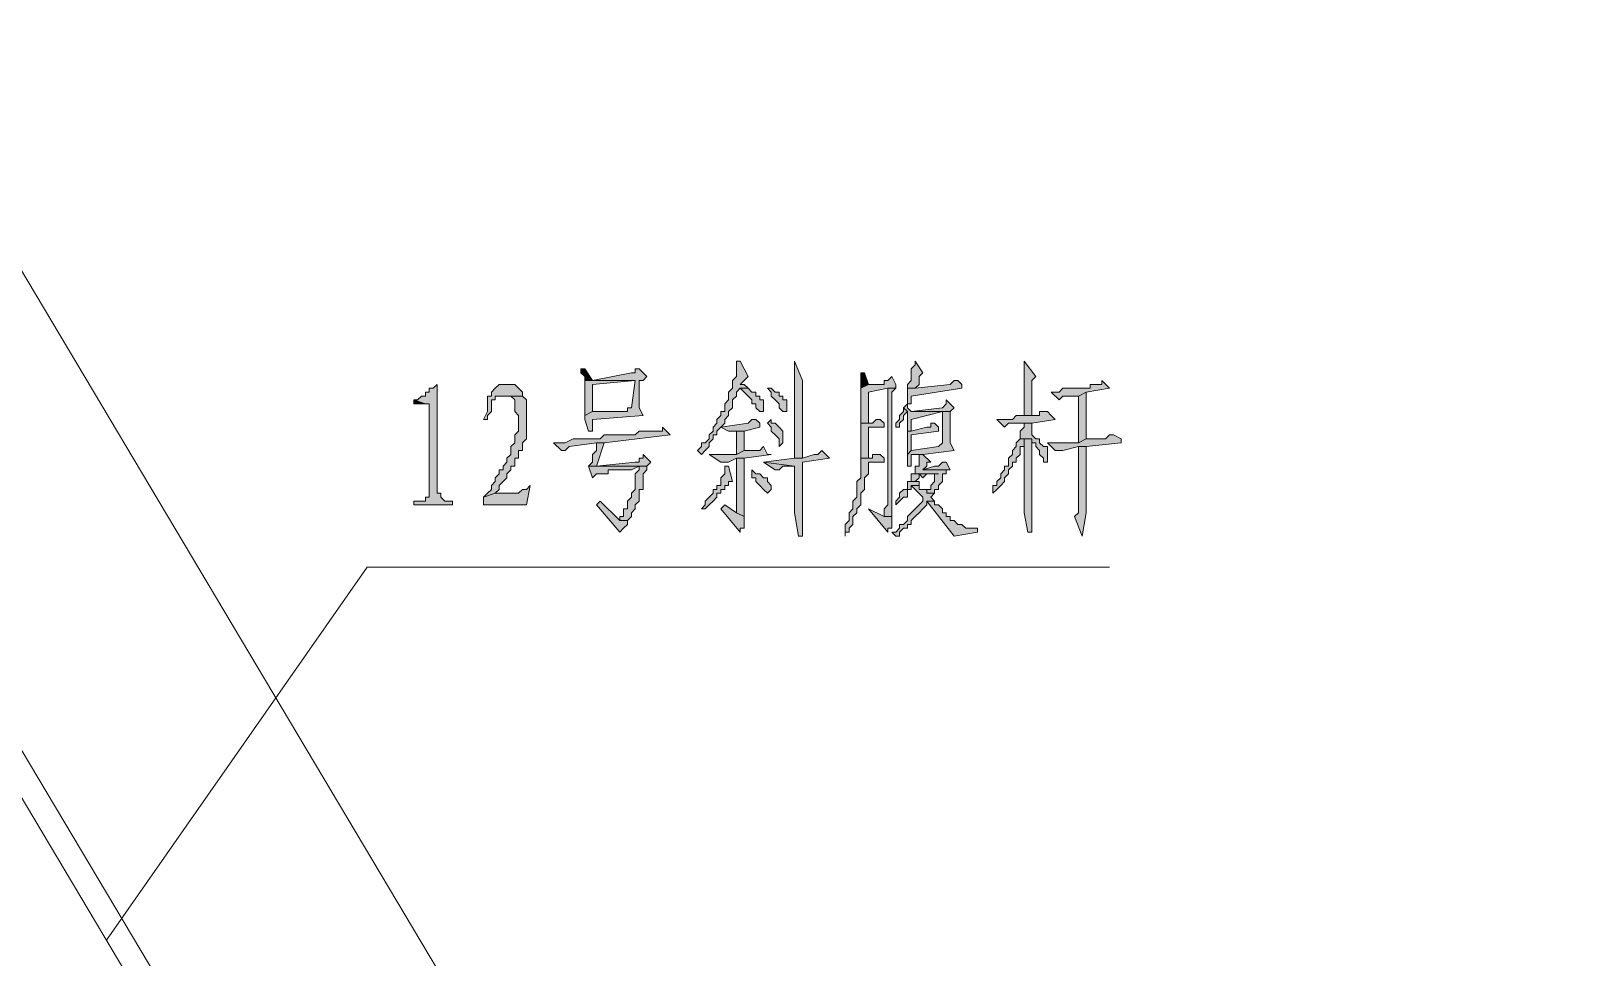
# Model space of a CAD drawing. Header units: millimetres. Extents: x 6 to 291, y 4 to 206.
# Drawn here: x 101.07 to 117.82, y 110.35 to 120.44 of the extents above; entities that cross this region are included whole.
import ezdxf

# ---------------------------------------------------------------- set-up
doc = ezdxf.new("R2010")
doc.units = ezdxf.units.MM
doc.layers.add('C00-00-00', color=7, linetype='Continuous')

msp = doc.modelspace()

# ---------------------------------------------------------------- hatches: boundary and pattern name
at = {"layer": 'C00-00-00'}
h = msp.add_hatch(color=256, dxfattribs=at)
h.dxf.hatch_style = 2
h.paths.add_polyline_path([(108.79667, 116.840001), (108.754337, 116.840001), (108.754337, 116.755335), (108.754337, 116.713001), (108.754337, 116.670668), (108.712003, 116.628335), (108.712003, 116.586001), (108.712003, 116.543668), (108.66967, 116.501335), (108.66967, 116.459001), (108.66967, 116.416668), (108.627337, 116.374335), (108.627337, 116.332001), (108.627337, 116.289668), (108.585003, 116.289668), (108.585003, 116.247335), (108.54267, 116.205001), (108.54267, 116.162668), (108.500337, 116.120335), (108.500337, 116.078001), (108.458003, 116.035668), (108.458003, 115.993335), (108.41567, 115.951001), (108.373337, 115.951001), (108.373337, 115.908668), (108.331003, 115.866335), (108.373337, 115.824001), (108.41567, 115.866335), (108.458003, 115.908668), (108.458003, 115.951001), (108.500337, 115.993335), (108.500337, 116.035668), (108.54267, 116.035668), (108.54267, 116.078001), (108.585003, 116.120335), (108.627337, 116.162668), (108.627337, 116.205001), (108.66967, 116.247335), (108.66967, 116.289668), (108.712003, 116.332001), (108.712003, 116.374335), (108.712003, 116.416668), (108.754337, 116.459001), (108.754337, 116.501335), (108.79667, 116.543668), (108.881337, 116.543668), (108.839003, 116.586001), (108.79667, 116.586001), (108.839003, 116.628335), (108.881337, 116.670668)])
h = msp.add_hatch(color=256, dxfattribs=at)
h.dxf.hatch_style = 2
h.paths.add_polyline_path([(109.389334, 116.840001), (109.389334, 116.797668), (109.389334, 116.713001), (109.389334, 115.866335), (109.389334, 115.824001), (109.389334, 115.781668), (109.474001, 115.781668), (109.474001, 116.543668), (109.474001, 116.586001), (109.474001, 116.628335)])
h = msp.add_hatch(color=256, dxfattribs=at)
h.dxf.hatch_style = 2
h.paths.add_polyline_path([(110.701665, 116.840001), (110.701665, 116.797668), (110.659332, 116.755335), (110.659332, 116.670668), (110.659332, 116.628335), (110.616998, 116.586001), (110.616998, 116.543668), (110.701665, 116.543668), (110.743998, 116.586001), (110.743998, 116.628335), (110.743998, 116.670668), (110.786332, 116.713001)])
h = msp.add_hatch(color=256, dxfattribs=at)
h.dxf.hatch_style = 2
h.paths.add_polyline_path([(111.887001, 116.840001), (111.887001, 116.797668), (111.887001, 116.755335), (111.887001, 116.247335), (111.971668, 116.247335), (111.971668, 116.374335), (111.971668, 116.416668), (111.971668, 116.628335), (112.014001, 116.670668)])
h = msp.add_hatch(color=256, dxfattribs=at)
h.dxf.hatch_style = 2
h.paths.add_polyline_path([(107.10333, 116.755333), (107.060997, 116.755333), (107.060997, 116.713), (107.10333, 116.670666), (107.10333, 116.628333), (107.187997, 116.628333)])
h = msp.add_hatch(color=256, dxfattribs=at)
h.dxf.hatch_style = 2
h.paths.add_polyline_path([(107.10333, 116.628338), (107.10333, 116.586005), (107.10333, 116.543672), (107.10333, 116.247338), (107.187997, 116.289672), (107.187997, 116.586005), (107.653663, 116.628338)])
h = msp.add_hatch(color=256, dxfattribs=at)
h.dxf.hatch_style = 2
h.paths.add_polyline_path([(107.696002, 116.755333), (107.653669, 116.755333), (107.653669, 116.713), (107.611336, 116.713), (107.188002, 116.628333), (107.103336, 116.628333), (107.653669, 116.628333), (107.611336, 116.332), (107.569002, 116.332), (107.569002, 116.289666), (107.399669, 116.289666), (107.357336, 116.289666), (107.188002, 116.289666), (107.103336, 116.247333), (107.103336, 116.205), (107.145669, 116.078), (107.188002, 116.078), (107.188002, 116.120333), (107.188002, 116.205), (107.738336, 116.247333), (107.696002, 116.332), (107.696002, 116.416666), (107.696002, 116.628333), (107.738336, 116.628333), (107.780669, 116.670666)])
h = msp.add_hatch(color=256, dxfattribs=at)
h.dxf.hatch_style = 2
h.paths.add_polyline_path([(110.447667, 116.670672), (110.405334, 116.628339), (110.363001, 116.628339), (110.363001, 116.586006), (110.320667, 116.586006), (110.193667, 116.586006), (110.109001, 116.543672), (110.109001, 116.162672), (110.193667, 116.162672), (110.193667, 116.501339), (110.405334, 116.543672), (110.490001, 116.543672), (110.490001, 116.586006)])
h = msp.add_hatch(color=256, dxfattribs=at)
h.dxf.hatch_style = 2
h.paths.add_polyline_path([(110.151335, 116.712999), (110.109002, 116.712999), (110.109002, 116.670665), (110.109002, 116.628332), (110.109002, 116.543665), (110.193669, 116.585999)])
h = msp.add_hatch(color=256, dxfattribs=at)
h.dxf.hatch_style = 2
h.paths.add_polyline_path([(111.167334, 116.628338), (111.125001, 116.628338), (111.082668, 116.586005), (110.701668, 116.543672), (110.617001, 116.543672), (110.617001, 116.459005), (110.617001, 116.416672), (110.617001, 116.374338), (110.574668, 116.332005), (110.617001, 116.289672), (110.617001, 116.247338), (110.617001, 116.078005), (110.659334, 116.078005), (110.659334, 116.205005), (110.998001, 116.289672), (111.082668, 116.289672), (110.659334, 116.289672), (110.617001, 116.332005), (110.617001, 116.374338), (110.659334, 116.374338), (110.659334, 116.416672), (110.659334, 116.459005), (111.209668, 116.543672), (111.209668, 116.586005)])
h = msp.add_hatch(color=256, dxfattribs=at)
h.dxf.hatch_style = 2
h.paths.add_polyline_path([(112.733663, 116.628338), (112.733663, 116.586005), (112.69133, 116.586005), (112.606663, 116.586005), (112.606663, 116.543672), (112.43733, 116.543672), (112.394997, 116.543672), (112.31033, 116.543672), (112.267997, 116.501338), (112.18333, 116.501338), (112.267997, 116.416672), (112.31033, 116.459005), (112.352663, 116.459005), (112.479663, 116.459005), (112.56433, 116.501338), (112.81833, 116.543672)])
h = msp.add_hatch(color=256, dxfattribs=at)
h.dxf.hatch_style = 2
h.paths.add_polyline_path([(105.494667, 116.586004), (105.452334, 116.54367), (105.41, 116.54367), (105.41, 116.501337), (105.367667, 116.501337), (105.367667, 116.459004), (105.325334, 116.459004), (105.283, 116.41667), (105.240667, 116.41667), (105.367667, 116.374337), (105.41, 116.374337), (105.41, 116.332004), (105.41, 115.40067), (105.41, 115.358337), (105.367667, 115.358337), (105.367667, 115.316004), (105.240667, 115.316004), (105.240667, 115.27367), (105.664, 115.27367), (105.664, 115.316004), (105.579334, 115.316004), (105.537, 115.358337), (105.537, 115.40067), (105.494667, 115.40067)])
h = msp.add_hatch(color=256, dxfattribs=at)
h.dxf.hatch_style = 2
h.paths.add_polyline_path([(106.425997, 116.459001), (106.214331, 116.459001), (106.256664, 116.459001), (106.298997, 116.459001), (106.341331, 116.416668), (106.341331, 116.374334), (106.341331, 116.289668), (106.383664, 116.247334), (106.383664, 116.078001), (106.341331, 116.035668), (106.341331, 115.993334), (106.341331, 115.951001), (106.298997, 115.908668), (106.298997, 115.866334), (106.298997, 115.824001), (106.256664, 115.781668), (106.256664, 115.739334), (106.214331, 115.697001), (106.214331, 115.654668), (106.171997, 115.654668), (106.171997, 115.612334), (106.129664, 115.570001), (106.129664, 115.527668), (106.087331, 115.485334), (106.087331, 115.443001), (106.044997, 115.400668), (106.002664, 115.358334), (106.129664, 115.400668), (106.171997, 115.443001), (106.171997, 115.485334), (106.214331, 115.527668), (106.256664, 115.570001), (106.256664, 115.612334), (106.298997, 115.654668), (106.298997, 115.697001), (106.341331, 115.697001), (106.341331, 115.739334), (106.341331, 115.781668), (106.383664, 115.781668), (106.383664, 115.824001), (106.383664, 115.866334), (106.425997, 115.866334), (106.425997, 115.908668), (106.425997, 115.951001), (106.468331, 115.993334), (106.468331, 116.078001), (106.468331, 116.120334), (106.468331, 116.332001), (106.468331, 116.374334), (106.468331, 116.416668)])
h = msp.add_hatch(color=256, dxfattribs=at)
h.dxf.hatch_style = 2
h.paths.add_polyline_path([(106.256668, 116.586004), (106.214335, 116.586004), (106.172002, 116.586004), (106.129668, 116.54367), (106.087335, 116.501337), (106.087335, 116.459004), (106.045002, 116.459004), (106.045002, 116.41667), (106.045002, 116.374337), (106.045002, 116.28967), (106.002668, 116.205004), (106.045002, 116.205004), (106.045002, 116.247337), (106.087335, 116.28967), (106.087335, 116.332004), (106.087335, 116.374337), (106.087335, 116.41667), (106.129668, 116.41667), (106.129668, 116.459004), (106.172002, 116.459004), (106.214335, 116.459004), (106.426002, 116.459004), (106.426002, 116.501337), (106.383668, 116.54367), (106.341335, 116.586004), (106.299002, 116.586004)])
h = msp.add_hatch(color=256, dxfattribs=at)
h.dxf.hatch_style = 2
h.paths.add_polyline_path([(108.88133, 116.543669), (108.796664, 116.543669), (108.838997, 116.501336), (108.88133, 116.459003), (108.923664, 116.416669), (108.923664, 116.374336), (108.965997, 116.374336), (108.965997, 116.332003), (109.00833, 116.289669), (109.050664, 116.289669), (109.050664, 116.416669), (109.00833, 116.416669), (109.00833, 116.459003), (108.965997, 116.459003), (108.965997, 116.501336), (108.923664, 116.501336)])
h = msp.add_hatch(color=256, dxfattribs=at)
h.dxf.hatch_style = 2
h.paths.add_polyline_path([(109.093002, 116.543669), (109.135335, 116.501336), (109.135335, 116.459003), (109.177669, 116.416669), (109.220002, 116.374336), (109.220002, 116.332003), (109.262335, 116.289669), (109.304669, 116.289669), (109.304669, 116.416669), (109.262335, 116.416669), (109.262335, 116.459003), (109.220002, 116.459003), (109.220002, 116.501336), (109.177669, 116.501336), (109.135335, 116.543669)])
h = msp.add_hatch(color=256, dxfattribs=at)
h.dxf.hatch_style = 2
h.paths.add_polyline_path([(110.490002, 116.543669), (110.405335, 116.543669), (110.405335, 115.273669), (110.363002, 115.231336), (110.363002, 115.146669), (110.447668, 115.146669), (110.447668, 116.205003), (110.447668, 116.247336), (110.447668, 116.501336)])
h = msp.add_hatch(color=256, dxfattribs=at)
h.dxf.hatch_style = 2
h.paths.add_polyline_path([(112.564334, 116.501335), (112.479665, 116.459001), (112.479665, 115.951005), (112.564334, 115.99334)])
h = msp.add_hatch(color=256, dxfattribs=at)
h.dxf.hatch_style = 2
h.paths.add_polyline_path([(105.240669, 116.416666), (105.240669, 116.374333), (105.283003, 116.374333), (105.325336, 116.374333), (105.367669, 116.374333)])
h = msp.add_hatch(color=256, dxfattribs=at)
h.dxf.hatch_style = 2
h.paths.add_polyline_path([(110.57467, 116.332006), (110.57467, 116.289673), (110.532337, 116.247339), (110.532337, 116.205006), (110.490003, 116.162673), (110.490003, 116.120339), (110.532337, 116.120339), (110.532337, 116.162673), (110.57467, 116.205006), (110.57467, 116.247339), (110.617003, 116.289673)])
h = msp.add_hatch(color=256, dxfattribs=at)
h.dxf.hatch_style = 2
h.paths.add_polyline_path([(111.082666, 116.289672), (110.997999, 116.289672), (110.997999, 115.951005), (110.955666, 115.908672), (110.659332, 115.866338), (110.616999, 115.824005), (110.616999, 115.697005), (110.659332, 115.697005), (110.659332, 115.739338), (110.659332, 115.781672), (110.659332, 115.824005), (110.743999, 115.824005), (110.786332, 115.824005), (111.124999, 115.866338), (111.082666, 115.951005), (111.082666, 116.205005), (111.082666, 116.247338)])
h = msp.add_hatch(color=256, dxfattribs=at)
h.dxf.hatch_style = 2
h.paths.add_polyline_path([(111.040331, 116.416666), (111.040331, 116.374333), (110.997998, 116.332), (110.659331, 116.289666), (111.082665, 116.289666), (111.124998, 116.332)])
h = msp.add_hatch(color=256, dxfattribs=at)
h.dxf.hatch_style = 2
h.paths.add_polyline_path([(112.140999, 116.289672), (112.098666, 116.289672), (112.056332, 116.289672), (112.056332, 116.247338), (111.971666, 116.247338), (111.886999, 116.247338), (111.802332, 116.247338), (111.759999, 116.205005), (111.632999, 116.205005), (111.590666, 116.205005), (111.675332, 116.120338), (111.717666, 116.162672), (111.759999, 116.162672), (111.886999, 116.162672), (111.971666, 116.162672), (112.225666, 116.205005), (112.183332, 116.247338)])
h = msp.add_hatch(color=256, dxfattribs=at)
h.dxf.hatch_style = 2
h.paths.add_polyline_path([(107.95, 116.120334), (107.95, 116.078001), (107.865333, 116.078001), (107.696, 116.078001), (107.653667, 116.035668), (107.526667, 116.035668), (107.484333, 116.035668), (107.442, 116.035668), (107.399667, 116.035668), (107.315, 116.035668), (107.272667, 115.993334), (107.188, 115.993334), (107.145667, 115.993334), (106.976333, 115.993334), (106.891667, 115.951001), (106.764667, 115.951001), (106.849333, 115.866334), (106.891667, 115.866334), (106.934, 115.908668), (107.230333, 115.951001), (107.315, 115.951001), (108.034667, 116.035668)])
h = msp.add_hatch(color=256, dxfattribs=at)
h.dxf.hatch_style = 2
h.paths.add_polyline_path([(108.965999, 116.205003), (108.923666, 116.205003), (108.881332, 116.16267), (108.584999, 116.120336), (108.669666, 116.078003), (108.711999, 116.078003), (108.838999, 116.078003), (109.008332, 116.120336), (109.008332, 116.16267)])
h = msp.add_hatch(color=256, dxfattribs=at)
h.dxf.hatch_style = 2
h.paths.add_polyline_path([(109.135336, 116.205003), (109.093003, 116.16267), (109.135336, 116.120336), (109.135336, 116.078003), (109.17767, 116.03567), (109.220003, 115.993336), (109.220003, 115.951003), (109.220003, 115.90867), (109.262336, 115.951003), (109.262336, 115.993336), (109.262336, 116.078003), (109.220003, 116.120336), (109.17767, 116.16267), (109.135336, 116.16267)])
h = msp.add_hatch(color=256, dxfattribs=at)
h.dxf.hatch_style = 2
h.paths.add_polyline_path([(110.320664, 116.205003), (110.278331, 116.205003), (110.235998, 116.16267), (110.193664, 116.16267), (110.108998, 116.16267), (110.108998, 115.78167), (110.193664, 115.78167), (110.193664, 115.866336), (110.193664, 115.90867), (110.193664, 116.120336), (110.362998, 116.120336), (110.362998, 116.16267)])
h = msp.add_hatch(color=256, dxfattribs=at)
h.dxf.hatch_style = 2
h.paths.add_polyline_path([(110.913337, 116.162669), (110.871003, 116.162669), (110.871003, 116.120336), (110.82867, 116.120336), (110.659337, 116.078002), (110.617003, 116.078002), (110.617003, 115.908669), (110.617003, 115.824002), (110.659337, 115.866336), (110.659337, 116.035669), (110.95567, 116.078002), (110.95567, 116.120336)])
h = msp.add_hatch(color=256, dxfattribs=at)
h.dxf.hatch_style = 2
h.paths.add_polyline_path([(111.97167, 116.162669), (111.887003, 116.162669), (111.887003, 116.120336), (111.84467, 116.078002), (111.84467, 116.035669), (111.84467, 115.993336), (111.97167, 115.993336), (111.97167, 115.951002), (112.014003, 115.951002), (112.014003, 115.908669), (112.056337, 115.866336), (112.056337, 115.824002), (112.09867, 115.781669), (112.09867, 115.739336), (112.141003, 115.739336), (112.141003, 115.866336), (112.141003, 115.908669), (112.09867, 115.908669), (112.056337, 115.951002), (112.056337, 115.993336), (112.014003, 115.993336), (111.97167, 116.035669)])
h = msp.add_hatch(color=256, dxfattribs=at)
h.dxf.hatch_style = 2
h.paths.add_polyline_path([(107.315002, 115.951005), (107.230335, 115.951005), (107.230335, 115.908672), (107.230335, 115.866339), (107.188002, 115.824005), (107.188002, 115.781672), (107.188002, 115.739339), (107.145668, 115.697005), (107.696002, 115.697005), (107.696002, 115.654672), (107.653668, 115.612339), (107.653668, 115.527672), (107.653668, 115.485339), (107.653668, 115.443005), (107.611335, 115.400672), (107.611335, 115.358339), (107.569002, 115.316005), (107.569002, 115.273672), (107.569002, 115.231339), (107.526668, 115.231339), (107.526668, 115.189005), (107.526668, 115.146672), (107.484335, 115.146672), (107.484335, 115.104339), (107.569002, 115.104339), (107.611335, 115.146672), (107.611335, 115.189005), (107.653668, 115.231339), (107.653668, 115.273672), (107.696002, 115.316005), (107.696002, 115.358339), (107.696002, 115.443005), (107.738335, 115.443005), (107.738335, 115.485339), (107.738335, 115.570005), (107.738335, 115.612339), (107.780668, 115.654672), (107.780668, 115.697005), (107.230335, 115.697005)])
h = msp.add_hatch(color=256, dxfattribs=at)
h.dxf.hatch_style = 2
h.paths.add_polyline_path([(108.838996, 116.078), (108.754336, 116.078), (108.754336, 115.824002), (108.838996, 115.866337)])
h = msp.add_hatch(color=256, dxfattribs=at)
h.dxf.hatch_style = 2
h.paths.add_polyline_path([(111.844667, 115.99334), (111.802334, 115.951006), (111.802334, 115.908673), (111.76, 115.86634), (111.76, 115.824006), (111.717667, 115.781673), (111.717667, 115.73934), (111.717667, 115.697006), (111.675334, 115.697006), (111.675334, 115.654673), (111.633, 115.61234), (111.633, 115.570006), (111.590667, 115.527673), (111.590667, 115.48534), (111.548334, 115.48534), (111.548334, 115.443006), (111.548334, 115.400673), (111.590667, 115.443006), (111.633, 115.48534), (111.675334, 115.527673), (111.675334, 115.570006), (111.717667, 115.61234), (111.717667, 115.654673), (111.76, 115.697006), (111.76, 115.73934), (111.802334, 115.73934), (111.802334, 115.781673), (111.844667, 115.824006), (111.844667, 115.86634), (111.844667, 115.908673), (111.887, 115.908673), (111.887, 115.951006), (111.887, 115.99334), (111.971667, 115.99334)])
h = msp.add_hatch(color=256, dxfattribs=at)
h.dxf.hatch_style = 2
h.paths.add_polyline_path([(111.97167, 115.99334), (111.887003, 115.99334), (111.887003, 115.951006), (111.887003, 115.23134), (111.887003, 115.189006), (111.929337, 114.97734), (111.97167, 114.97734), (111.97167, 115.23134)])
h = msp.add_hatch(color=256, dxfattribs=at)
h.dxf.hatch_style = 2
h.paths.add_polyline_path([(112.860666, 116.035666), (112.818333, 116.035666), (112.775999, 115.993333), (112.648999, 115.993333), (112.564333, 115.993333), (112.479666, 115.950999), (112.310333, 115.950999), (112.267999, 115.950999), (112.140999, 115.950999), (112.225666, 115.866333), (112.267999, 115.866333), (112.310333, 115.866333), (112.479666, 115.908666), (112.564333, 115.908666), (112.945333, 115.950999), (112.945333, 115.993333)])
h = msp.add_hatch(color=256, dxfattribs=at)
h.dxf.hatch_style = 2
h.paths.add_polyline_path([(107.738337, 115.824002), (107.738337, 115.781669), (107.696003, 115.781669), (107.696003, 115.739336), (107.65367, 115.739336), (107.230337, 115.697002), (107.78067, 115.697002), (107.823003, 115.739336)])
h = msp.add_hatch(color=256, dxfattribs=at)
h.dxf.hatch_style = 2
h.paths.add_polyline_path([(109.050668, 115.908671), (109.008334, 115.866338), (108.966001, 115.866338), (108.923668, 115.866338), (108.839001, 115.866338), (108.754334, 115.824004), (108.458001, 115.824004), (108.585001, 115.739338), (108.627334, 115.739338), (108.669668, 115.739338), (108.754334, 115.781671), (108.839001, 115.781671), (109.135334, 115.824004), (109.093001, 115.824004)])
h = msp.add_hatch(color=256, dxfattribs=at)
h.dxf.hatch_style = 2
h.paths.add_polyline_path([(108.838996, 115.781668), (108.754336, 115.781668), (108.754336, 115.315999), (108.754336, 115.189004), (108.838996, 115.14667)])
h = msp.add_hatch(color=256, dxfattribs=at)
h.dxf.hatch_style = 2
h.paths.add_polyline_path([(109.685666, 115.866337), (109.643333, 115.824004), (109.600999, 115.824004), (109.473999, 115.78167), (109.389333, 115.78167), (109.050666, 115.739337), (109.389333, 115.697004), (109.389333, 115.231337), (109.389333, 115.189004), (109.431666, 114.935004), (109.473999, 114.935004), (109.473999, 115.27367), (109.473999, 115.739337), (109.770333, 115.78167)])
h = msp.add_hatch(color=256, dxfattribs=at)
h.dxf.hatch_style = 2
h.paths.add_polyline_path([(110.320664, 115.824002), (110.278331, 115.824002), (110.235998, 115.824002), (110.235998, 115.781669), (110.193664, 115.781669), (110.108998, 115.781669), (110.108998, 115.739336), (110.108998, 115.697002), (110.108998, 115.570002), (110.066664, 115.527669), (110.066664, 115.443002), (110.066664, 115.358336), (110.024331, 115.316002), (110.024331, 115.273669), (110.024331, 115.231336), (109.981998, 115.189002), (109.981998, 115.146669), (109.981998, 115.104336), (109.939664, 115.062002), (109.939664, 115.019669), (109.939664, 114.977336), (109.939664, 114.935002), (109.939664, 114.977336), (109.981998, 114.977336), (109.981998, 115.019669), (110.024331, 115.062002), (110.024331, 115.104336), (110.024331, 115.146669), (110.066664, 115.189002), (110.066664, 115.231336), (110.108998, 115.273669), (110.108998, 115.316002), (110.108998, 115.358336), (110.108998, 115.400669), (110.151331, 115.443002), (110.151331, 115.485336), (110.151331, 115.570002), (110.193664, 115.612336), (110.193664, 115.739336), (110.362998, 115.739336), (110.362998, 115.781669)])
h = msp.add_hatch(color=256, dxfattribs=at)
h.dxf.hatch_style = 2
h.paths.add_polyline_path([(110.786334, 115.824002), (110.744, 115.824002), (110.744, 115.781669), (110.744, 115.739336), (110.744, 115.697002), (110.701667, 115.697002), (110.701667, 115.654669), (110.701667, 115.612336), (110.955667, 115.612336), (110.913334, 115.612336), (110.913334, 115.570002), (110.913334, 115.527669), (110.871, 115.485336), (110.871, 115.443002), (110.828667, 115.443002), (110.828667, 115.400669), (110.913334, 115.400669), (110.913334, 115.443002), (110.955667, 115.443002), (110.955667, 115.485336), (110.998, 115.527669), (110.998, 115.570002), (110.998, 115.612336), (111.040334, 115.612336), (111.040334, 115.654669), (110.786334, 115.654669), (110.828667, 115.697002), (110.828667, 115.739336), (110.871, 115.739336)])
h = msp.add_hatch(color=256, dxfattribs=at)
h.dxf.hatch_style = 2
h.paths.add_polyline_path([(112.564334, 115.908671), (112.479667, 115.908671), (112.479667, 115.866338), (112.479667, 115.231338), (112.479667, 115.189004), (112.437334, 115.146671), (112.522001, 114.935004), (112.564334, 115.189004)])
h = msp.add_hatch(color=256, dxfattribs=at)
h.dxf.hatch_style = 2
h.paths.add_polyline_path([(107.145664, 115.697), (107.187998, 115.57), (107.230331, 115.612333), (107.357331, 115.612333), (107.357331, 115.654666), (107.484331, 115.654666), (107.526664, 115.654666), (107.611331, 115.654666), (107.695998, 115.697)])
h = msp.add_hatch(color=256, dxfattribs=at)
h.dxf.hatch_style = 2
h.paths.add_polyline_path([(108.669667, 115.697), (108.627334, 115.697), (108.627334, 115.654666), (108.627334, 115.612333), (108.585, 115.57), (108.585, 115.527666), (108.585, 115.485333), (108.542667, 115.485333), (108.542667, 115.443), (108.500334, 115.443), (108.500334, 115.400666), (108.458, 115.358333), (108.415667, 115.316), (108.415667, 115.273666), (108.373334, 115.231333), (108.415667, 115.231333), (108.458, 115.273666), (108.500334, 115.316), (108.542667, 115.358333), (108.542667, 115.400666), (108.585, 115.400666), (108.585, 115.443), (108.627334, 115.443), (108.627334, 115.485333), (108.669667, 115.485333), (108.669667, 115.527666), (108.712, 115.527666)])
h = msp.add_hatch(color=256, dxfattribs=at)
h.dxf.hatch_style = 2
h.paths.add_polyline_path([(108.923665, 115.654665), (108.923665, 115.612332), (108.923665, 115.569999), (108.965998, 115.569999), (108.965998, 115.527665), (109.008331, 115.485332), (109.050665, 115.442999), (109.092998, 115.400665), (109.135331, 115.442999), (109.135331, 115.485332), (109.092998, 115.527665), (109.092998, 115.569999), (109.050665, 115.569999), (109.008331, 115.612332), (108.965998, 115.612332)])
h = msp.add_hatch(color=256, dxfattribs=at)
h.dxf.hatch_style = 2
h.paths.add_polyline_path([(109.050668, 115.739334), (109.177668, 115.654667), (109.220001, 115.654667), (109.262334, 115.697001), (109.389334, 115.697001)])
h = msp.add_hatch(color=256, dxfattribs=at)
h.dxf.hatch_style = 2
h.paths.add_polyline_path([(110.701665, 115.612339), (110.659332, 115.612339), (110.659332, 115.570006), (110.659332, 115.527672), (110.616998, 115.527672), (110.701665, 115.527672), (110.743998, 115.570006), (110.743998, 115.612339), (110.955665, 115.612339)])
h = msp.add_hatch(color=256, dxfattribs=at)
h.dxf.hatch_style = 2
h.paths.add_polyline_path([(110.955663, 115.612339), (110.743999, 115.612339), (110.786334, 115.570005), (110.828668, 115.612339), (110.871002, 115.612339)])
h = msp.add_hatch(color=256, dxfattribs=at)
h.dxf.hatch_style = 2
h.paths.add_polyline_path([(111.040331, 115.739334), (110.997998, 115.739334), (110.955665, 115.697001), (110.913331, 115.697001), (110.786331, 115.654667), (111.040331, 115.654667), (111.082665, 115.654667)])
h = msp.add_hatch(color=256, dxfattribs=at)
h.dxf.hatch_style = 2
h.paths.add_polyline_path([(106.510666, 115.485336), (106.468333, 115.443003), (106.425999, 115.443003), (106.383666, 115.400669), (106.129666, 115.400669), (106.002666, 115.358336), (106.002666, 115.316003), (106.002666, 115.273669), (106.468333, 115.273669)])
h = msp.add_hatch(color=256, dxfattribs=at)
h.dxf.hatch_style = 2
h.paths.add_polyline_path([(110.743999, 115.485336), (110.659333, 115.485336), (110.786333, 115.358336), (110.786333, 115.316003), (110.743999, 115.273669), (110.701666, 115.231336), (110.659333, 115.189003), (110.616999, 115.146669), (110.616999, 115.104336), (110.574666, 115.062003), (110.532333, 115.062003), (110.532333, 115.019669), (110.489999, 114.977336), (110.447666, 114.977336), (110.489999, 114.935003), (110.532333, 114.935003), (110.532333, 114.977336), (110.574666, 115.019669), (110.616999, 115.019669), (110.616999, 115.062003), (110.659333, 115.062003), (110.659333, 115.104336), (110.701666, 115.146669), (110.743999, 115.189003), (110.786333, 115.231336), (110.828666, 115.273669), (110.828666, 115.316003), (110.913333, 115.316003), (110.870999, 115.358336), (110.913333, 115.400669), (110.828666, 115.400669), (110.828666, 115.443003), (110.786333, 115.443003), (110.743999, 115.443003)])
h = msp.add_hatch(color=256, dxfattribs=at)
h.dxf.hatch_style = 2
h.paths.add_polyline_path([(110.743999, 115.52767), (110.701666, 115.52767), (110.616999, 115.52767), (110.616999, 115.485337), (110.616999, 115.443004), (110.574666, 115.443004), (110.532333, 115.40067), (110.532333, 115.358337), (110.489999, 115.316004), (110.489999, 115.27367), (110.532333, 115.316004), (110.574666, 115.358337), (110.616999, 115.358337), (110.616999, 115.40067), (110.616999, 115.443004), (110.659333, 115.443004), (110.659333, 115.485337), (110.743999, 115.485337)])
h = msp.add_hatch(color=256, dxfattribs=at)
h.dxf.hatch_style = 2
h.paths.add_polyline_path([(107.272667, 115.315999), (107.230334, 115.273666), (107.484334, 114.977332), (107.526667, 115.019666), (107.569001, 115.061999), (107.569001, 115.104332), (107.484334, 115.104332)])
h = msp.add_hatch(color=256, dxfattribs=at)
h.dxf.hatch_style = 2
h.paths.add_polyline_path([(108.627333, 115.273673), (108.584999, 115.231339), (108.796666, 114.977339), (108.796666, 115.019673), (108.838999, 115.019673), (108.838999, 115.104339), (108.838999, 115.146673), (108.754333, 115.189006)])
h = msp.add_hatch(color=256, dxfattribs=at)
h.dxf.hatch_style = 2
h.paths.add_polyline_path([(110.913337, 115.315999), (110.82867, 115.315999), (111.125003, 114.934999), (111.379003, 114.977332), (111.379003, 115.019666), (111.33667, 115.019666), (111.294337, 115.019666), (111.252003, 115.019666), (111.20967, 115.061999), (111.167337, 115.061999), (111.125003, 115.104332), (111.08267, 115.104332), (111.08267, 115.146666), (111.040337, 115.146666), (111.040337, 115.188999), (110.998003, 115.188999), (110.998003, 115.231332), (110.95567, 115.273666), (110.913337, 115.273666)])
h = msp.add_hatch(color=256, dxfattribs=at)
h.dxf.hatch_style = 2
h.paths.add_polyline_path([(110.19367, 115.231338), (110.405336, 114.977338), (110.405336, 115.019672), (110.44767, 115.019672), (110.44767, 115.104338), (110.44767, 115.146672), (110.363003, 115.146672)])

# ---------------------------------------------------------------- linework, layer by layer
at = {"layer": 'C00-00-00', "lineweight": 5}
for points in [[(80.899003, 151.553334), (134.577671, 61.341007)], [(80.644997, 146.261667), (129.286004, 64.473665)], [(81.364664, 145.542004), (129.540002, 64.600675)], [(101.896332, 110.532336), (104.732666, 114.596332), (112.818332, 114.596332)]]:
    msp.add_lwpolyline(points, dxfattribs=at)
at = {"layer": 'C00-00-00', "lineweight": 13}
for points in [[(108.79667, 116.840001), (108.754337, 116.840001), (108.754337, 116.755335), (108.754337, 116.713001), (108.754337, 116.670668), (108.712003, 116.628335), (108.712003, 116.586001), (108.712003, 116.543668), (108.66967, 116.501335), (108.66967, 116.459001), (108.66967, 116.416668), (108.627337, 116.374335), (108.627337, 116.332001), (108.627337, 116.289668), (108.585003, 116.289668), (108.585003, 116.247335), (108.54267, 116.205001), (108.54267, 116.162668), (108.500337, 116.120335), (108.500337, 116.078001), (108.458003, 116.035668), (108.458003, 115.993335), (108.41567, 115.951001), (108.373337, 115.951001), (108.373337, 115.908668), (108.331003, 115.866335), (108.373337, 115.824001), (108.41567, 115.866335), (108.458003, 115.908668), (108.458003, 115.951001), (108.500337, 115.993335), (108.500337, 116.035668), (108.54267, 116.035668), (108.54267, 116.078001), (108.585003, 116.120335), (108.627337, 116.162668), (108.627337, 116.205001), (108.66967, 116.247335), (108.66967, 116.289668), (108.712003, 116.332001), (108.712003, 116.374335), (108.712003, 116.416668), (108.754337, 116.459001), (108.754337, 116.501335), (108.79667, 116.543668), (108.881337, 116.543668), (108.839003, 116.586001), (108.79667, 116.586001), (108.839003, 116.628335), (108.881337, 116.670668)], [(109.389334, 116.840001), (109.389334, 116.797668), (109.389334, 116.713001), (109.389334, 115.866335), (109.389334, 115.824001), (109.389334, 115.781668), (109.474001, 115.781668), (109.474001, 116.543668), (109.474001, 116.586001), (109.474001, 116.628335)], [(110.701665, 116.840001), (110.701665, 116.797668), (110.659332, 116.755335), (110.659332, 116.670668), (110.659332, 116.628335), (110.616998, 116.586001), (110.616998, 116.543668), (110.701665, 116.543668), (110.743998, 116.586001), (110.743998, 116.628335), (110.743998, 116.670668), (110.786332, 116.713001)], [(111.887001, 116.840001), (111.887001, 116.797668), (111.887001, 116.755335), (111.887001, 116.247335), (111.971668, 116.247335), (111.971668, 116.374335), (111.971668, 116.416668), (111.971668, 116.628335), (112.014001, 116.670668)], [(107.10333, 116.755333), (107.060997, 116.755333), (107.060997, 116.713), (107.10333, 116.670666), (107.10333, 116.628333), (107.187997, 116.628333)], [(107.10333, 116.628338), (107.10333, 116.586005), (107.10333, 116.543672), (107.10333, 116.247338), (107.187997, 116.289672), (107.187997, 116.586005), (107.653663, 116.628338)], [(107.696002, 116.755333), (107.653669, 116.755333), (107.653669, 116.713), (107.611336, 116.713), (107.188002, 116.628333), (107.103336, 116.628333), (107.653669, 116.628333), (107.611336, 116.332), (107.569002, 116.332), (107.569002, 116.289666), (107.399669, 116.289666), (107.357336, 116.289666), (107.188002, 116.289666), (107.103336, 116.247333), (107.103336, 116.205), (107.145669, 116.078), (107.188002, 116.078), (107.188002, 116.120333), (107.188002, 116.205), (107.738336, 116.247333), (107.696002, 116.332), (107.696002, 116.416666), (107.696002, 116.628333), (107.738336, 116.628333), (107.780669, 116.670666)], [(110.447667, 116.670672), (110.405334, 116.628339), (110.363001, 116.628339), (110.363001, 116.586006), (110.320667, 116.586006), (110.193667, 116.586006), (110.109001, 116.543672), (110.109001, 116.162672), (110.193667, 116.162672), (110.193667, 116.501339), (110.405334, 116.543672), (110.490001, 116.543672), (110.490001, 116.586006)], [(110.151335, 116.712999), (110.109002, 116.712999), (110.109002, 116.670665), (110.109002, 116.628332), (110.109002, 116.543665), (110.193669, 116.585999)], [(111.167334, 116.628338), (111.125001, 116.628338), (111.082668, 116.586005), (110.701668, 116.543672), (110.617001, 116.543672), (110.617001, 116.459005), (110.617001, 116.416672), (110.617001, 116.374338), (110.574668, 116.332005), (110.617001, 116.289672), (110.617001, 116.247338), (110.617001, 116.078005), (110.659334, 116.078005), (110.659334, 116.205005), (110.998001, 116.289672), (111.082668, 116.289672), (110.659334, 116.289672), (110.617001, 116.332005), (110.617001, 116.374338), (110.659334, 116.374338), (110.659334, 116.416672), (110.659334, 116.459005), (111.209668, 116.543672), (111.209668, 116.586005)], [(112.733663, 116.628338), (112.733663, 116.586005), (112.69133, 116.586005), (112.606663, 116.586005), (112.606663, 116.543672), (112.43733, 116.543672), (112.394997, 116.543672), (112.31033, 116.543672), (112.267997, 116.501338), (112.18333, 116.501338), (112.267997, 116.416672), (112.31033, 116.459005), (112.352663, 116.459005), (112.479663, 116.459005), (112.56433, 116.501338), (112.81833, 116.543672)], [(105.494667, 116.586004), (105.452334, 116.54367), (105.41, 116.54367), (105.41, 116.501337), (105.367667, 116.501337), (105.367667, 116.459004), (105.325334, 116.459004), (105.283, 116.41667), (105.240667, 116.41667), (105.367667, 116.374337), (105.41, 116.374337), (105.41, 116.332004), (105.41, 115.40067), (105.41, 115.358337), (105.367667, 115.358337), (105.367667, 115.316004), (105.240667, 115.316004), (105.240667, 115.27367), (105.664, 115.27367), (105.664, 115.316004), (105.579334, 115.316004), (105.537, 115.358337), (105.537, 115.40067), (105.494667, 115.40067)], [(106.425997, 116.459001), (106.214331, 116.459001), (106.256664, 116.459001), (106.298997, 116.459001), (106.341331, 116.416668), (106.341331, 116.374334), (106.341331, 116.289668), (106.383664, 116.247334), (106.383664, 116.078001), (106.341331, 116.035668), (106.341331, 115.993334), (106.341331, 115.951001), (106.298997, 115.908668), (106.298997, 115.866334), (106.298997, 115.824001), (106.256664, 115.781668), (106.256664, 115.739334), (106.214331, 115.697001), (106.214331, 115.654668), (106.171997, 115.654668), (106.171997, 115.612334), (106.129664, 115.570001), (106.129664, 115.527668), (106.087331, 115.485334), (106.087331, 115.443001), (106.044997, 115.400668), (106.002664, 115.358334), (106.129664, 115.400668), (106.171997, 115.443001), (106.171997, 115.485334), (106.214331, 115.527668), (106.256664, 115.570001), (106.256664, 115.612334), (106.298997, 115.654668), (106.298997, 115.697001), (106.341331, 115.697001), (106.341331, 115.739334), (106.341331, 115.781668), (106.383664, 115.781668), (106.383664, 115.824001), (106.383664, 115.866334), (106.425997, 115.866334), (106.425997, 115.908668), (106.425997, 115.951001), (106.468331, 115.993334), (106.468331, 116.078001), (106.468331, 116.120334), (106.468331, 116.332001), (106.468331, 116.374334), (106.468331, 116.416668)], [(106.256668, 116.586004), (106.214335, 116.586004), (106.172002, 116.586004), (106.129668, 116.54367), (106.087335, 116.501337), (106.087335, 116.459004), (106.045002, 116.459004), (106.045002, 116.41667), (106.045002, 116.374337), (106.045002, 116.28967), (106.002668, 116.205004), (106.045002, 116.205004), (106.045002, 116.247337), (106.087335, 116.28967), (106.087335, 116.332004), (106.087335, 116.374337), (106.087335, 116.41667), (106.129668, 116.41667), (106.129668, 116.459004), (106.172002, 116.459004), (106.214335, 116.459004), (106.426002, 116.459004), (106.426002, 116.501337), (106.383668, 116.54367), (106.341335, 116.586004), (106.299002, 116.586004)], [(108.88133, 116.543669), (108.796664, 116.543669), (108.838997, 116.501336), (108.88133, 116.459003), (108.923664, 116.416669), (108.923664, 116.374336), (108.965997, 116.374336), (108.965997, 116.332003), (109.00833, 116.289669), (109.050664, 116.289669), (109.050664, 116.416669), (109.00833, 116.416669), (109.00833, 116.459003), (108.965997, 116.459003), (108.965997, 116.501336), (108.923664, 116.501336)], [(109.093002, 116.543669), (109.135335, 116.501336), (109.135335, 116.459003), (109.177669, 116.416669), (109.220002, 116.374336), (109.220002, 116.332003), (109.262335, 116.289669), (109.304669, 116.289669), (109.304669, 116.416669), (109.262335, 116.416669), (109.262335, 116.459003), (109.220002, 116.459003), (109.220002, 116.501336), (109.177669, 116.501336), (109.135335, 116.543669)], [(110.490002, 116.543669), (110.405335, 116.543669), (110.405335, 115.273669), (110.363002, 115.231336), (110.363002, 115.146669), (110.447668, 115.146669), (110.447668, 116.205003), (110.447668, 116.247336), (110.447668, 116.501336)], [(112.564334, 116.501335), (112.479665, 116.459001), (112.479665, 115.951005), (112.564334, 115.99334)], [(105.240669, 116.416666), (105.240669, 116.374333), (105.283003, 116.374333), (105.325336, 116.374333), (105.367669, 116.374333)], [(110.57467, 116.332006), (110.57467, 116.289673), (110.532337, 116.247339), (110.532337, 116.205006), (110.490003, 116.162673), (110.490003, 116.120339), (110.532337, 116.120339), (110.532337, 116.162673), (110.57467, 116.205006), (110.57467, 116.247339), (110.617003, 116.289673)], [(111.082666, 116.289672), (110.997999, 116.289672), (110.997999, 115.951005), (110.955666, 115.908672), (110.659332, 115.866338), (110.616999, 115.824005), (110.616999, 115.697005), (110.659332, 115.697005), (110.659332, 115.739338), (110.659332, 115.781672), (110.659332, 115.824005), (110.743999, 115.824005), (110.786332, 115.824005), (111.124999, 115.866338), (111.082666, 115.951005), (111.082666, 116.205005), (111.082666, 116.247338)], [(111.040331, 116.416666), (111.040331, 116.374333), (110.997998, 116.332), (110.659331, 116.289666), (111.082665, 116.289666), (111.124998, 116.332)], [(112.140999, 116.289672), (112.098666, 116.289672), (112.056332, 116.289672), (112.056332, 116.247338), (111.971666, 116.247338), (111.886999, 116.247338), (111.802332, 116.247338), (111.759999, 116.205005), (111.632999, 116.205005), (111.590666, 116.205005), (111.675332, 116.120338), (111.717666, 116.162672), (111.759999, 116.162672), (111.886999, 116.162672), (111.971666, 116.162672), (112.225666, 116.205005), (112.183332, 116.247338)], [(107.95, 116.120334), (107.95, 116.078001), (107.865333, 116.078001), (107.696, 116.078001), (107.653667, 116.035668), (107.526667, 116.035668), (107.484333, 116.035668), (107.442, 116.035668), (107.399667, 116.035668), (107.315, 116.035668), (107.272667, 115.993334), (107.188, 115.993334), (107.145667, 115.993334), (106.976333, 115.993334), (106.891667, 115.951001), (106.764667, 115.951001), (106.849333, 115.866334), (106.891667, 115.866334), (106.934, 115.908668), (107.230333, 115.951001), (107.315, 115.951001), (108.034667, 116.035668)], [(108.965999, 116.205003), (108.923666, 116.205003), (108.881332, 116.16267), (108.584999, 116.120336), (108.669666, 116.078003), (108.711999, 116.078003), (108.838999, 116.078003), (109.008332, 116.120336), (109.008332, 116.16267)], [(109.135336, 116.205003), (109.093003, 116.16267), (109.135336, 116.120336), (109.135336, 116.078003), (109.17767, 116.03567), (109.220003, 115.993336), (109.220003, 115.951003), (109.220003, 115.90867), (109.262336, 115.951003), (109.262336, 115.993336), (109.262336, 116.078003), (109.220003, 116.120336), (109.17767, 116.16267), (109.135336, 116.16267)], [(110.320664, 116.205003), (110.278331, 116.205003), (110.235998, 116.16267), (110.193664, 116.16267), (110.108998, 116.16267), (110.108998, 115.78167), (110.193664, 115.78167), (110.193664, 115.866336), (110.193664, 115.90867), (110.193664, 116.120336), (110.362998, 116.120336), (110.362998, 116.16267)], [(110.913337, 116.162669), (110.871003, 116.162669), (110.871003, 116.120336), (110.82867, 116.120336), (110.659337, 116.078002), (110.617003, 116.078002), (110.617003, 115.908669), (110.617003, 115.824002), (110.659337, 115.866336), (110.659337, 116.035669), (110.95567, 116.078002), (110.95567, 116.120336)], [(111.97167, 116.162669), (111.887003, 116.162669), (111.887003, 116.120336), (111.84467, 116.078002), (111.84467, 116.035669), (111.84467, 115.993336), (111.97167, 115.993336), (111.97167, 115.951002), (112.014003, 115.951002), (112.014003, 115.908669), (112.056337, 115.866336), (112.056337, 115.824002), (112.09867, 115.781669), (112.09867, 115.739336), (112.141003, 115.739336), (112.141003, 115.866336), (112.141003, 115.908669), (112.09867, 115.908669), (112.056337, 115.951002), (112.056337, 115.993336), (112.014003, 115.993336), (111.97167, 116.035669)], [(107.315002, 115.951005), (107.230335, 115.951005), (107.230335, 115.908672), (107.230335, 115.866339), (107.188002, 115.824005), (107.188002, 115.781672), (107.188002, 115.739339), (107.145668, 115.697005), (107.696002, 115.697005), (107.696002, 115.654672), (107.653668, 115.612339), (107.653668, 115.527672), (107.653668, 115.485339), (107.653668, 115.443005), (107.611335, 115.400672), (107.611335, 115.358339), (107.569002, 115.316005), (107.569002, 115.273672), (107.569002, 115.231339), (107.526668, 115.231339), (107.526668, 115.189005), (107.526668, 115.146672), (107.484335, 115.146672), (107.484335, 115.104339), (107.569002, 115.104339), (107.611335, 115.146672), (107.611335, 115.189005), (107.653668, 115.231339), (107.653668, 115.273672), (107.696002, 115.316005), (107.696002, 115.358339), (107.696002, 115.443005), (107.738335, 115.443005), (107.738335, 115.485339), (107.738335, 115.570005), (107.738335, 115.612339), (107.780668, 115.654672), (107.780668, 115.697005), (107.230335, 115.697005)], [(108.838996, 116.078), (108.754336, 116.078), (108.754336, 115.824002), (108.838996, 115.866337)], [(111.844667, 115.99334), (111.802334, 115.951006), (111.802334, 115.908673), (111.76, 115.86634), (111.76, 115.824006), (111.717667, 115.781673), (111.717667, 115.73934), (111.717667, 115.697006), (111.675334, 115.697006), (111.675334, 115.654673), (111.633, 115.61234), (111.633, 115.570006), (111.590667, 115.527673), (111.590667, 115.48534), (111.548334, 115.48534), (111.548334, 115.443006), (111.548334, 115.400673), (111.590667, 115.443006), (111.633, 115.48534), (111.675334, 115.527673), (111.675334, 115.570006), (111.717667, 115.61234), (111.717667, 115.654673), (111.76, 115.697006), (111.76, 115.73934), (111.802334, 115.73934), (111.802334, 115.781673), (111.844667, 115.824006), (111.844667, 115.86634), (111.844667, 115.908673), (111.887, 115.908673), (111.887, 115.951006), (111.887, 115.99334), (111.971667, 115.99334)], [(111.97167, 115.99334), (111.887003, 115.99334), (111.887003, 115.951006), (111.887003, 115.23134), (111.887003, 115.189006), (111.929337, 114.97734), (111.97167, 114.97734), (111.97167, 115.23134)], [(112.860666, 116.035666), (112.818333, 116.035666), (112.775999, 115.993333), (112.648999, 115.993333), (112.564333, 115.993333), (112.479666, 115.950999), (112.310333, 115.950999), (112.267999, 115.950999), (112.140999, 115.950999), (112.225666, 115.866333), (112.267999, 115.866333), (112.310333, 115.866333), (112.479666, 115.908666), (112.564333, 115.908666), (112.945333, 115.950999), (112.945333, 115.993333)], [(107.738337, 115.824002), (107.738337, 115.781669), (107.696003, 115.781669), (107.696003, 115.739336), (107.65367, 115.739336), (107.230337, 115.697002), (107.78067, 115.697002), (107.823003, 115.739336)], [(109.050668, 115.908671), (109.008334, 115.866338), (108.966001, 115.866338), (108.923668, 115.866338), (108.839001, 115.866338), (108.754334, 115.824004), (108.458001, 115.824004), (108.585001, 115.739338), (108.627334, 115.739338), (108.669668, 115.739338), (108.754334, 115.781671), (108.839001, 115.781671), (109.135334, 115.824004), (109.093001, 115.824004)], [(108.838996, 115.781668), (108.754336, 115.781668), (108.754336, 115.315999), (108.754336, 115.189004), (108.838996, 115.14667)], [(109.685666, 115.866337), (109.643333, 115.824004), (109.600999, 115.824004), (109.473999, 115.78167), (109.389333, 115.78167), (109.050666, 115.739337), (109.389333, 115.697004), (109.389333, 115.231337), (109.389333, 115.189004), (109.431666, 114.935004), (109.473999, 114.935004), (109.473999, 115.27367), (109.473999, 115.739337), (109.770333, 115.78167)], [(110.320664, 115.824002), (110.278331, 115.824002), (110.235998, 115.824002), (110.235998, 115.781669), (110.193664, 115.781669), (110.108998, 115.781669), (110.108998, 115.739336), (110.108998, 115.697002), (110.108998, 115.570002), (110.066664, 115.527669), (110.066664, 115.443002), (110.066664, 115.358336), (110.024331, 115.316002), (110.024331, 115.273669), (110.024331, 115.231336), (109.981998, 115.189002), (109.981998, 115.146669), (109.981998, 115.104336), (109.939664, 115.062002), (109.939664, 115.019669), (109.939664, 114.977336), (109.939664, 114.935002), (109.939664, 114.977336), (109.981998, 114.977336), (109.981998, 115.019669), (110.024331, 115.062002), (110.024331, 115.104336), (110.024331, 115.146669), (110.066664, 115.189002), (110.066664, 115.231336), (110.108998, 115.273669), (110.108998, 115.316002), (110.108998, 115.358336), (110.108998, 115.400669), (110.151331, 115.443002), (110.151331, 115.485336), (110.151331, 115.570002), (110.193664, 115.612336), (110.193664, 115.739336), (110.362998, 115.739336), (110.362998, 115.781669)], [(110.786334, 115.824002), (110.744, 115.824002), (110.744, 115.781669), (110.744, 115.739336), (110.744, 115.697002), (110.701667, 115.697002), (110.701667, 115.654669), (110.701667, 115.612336), (110.955667, 115.612336), (110.913334, 115.612336), (110.913334, 115.570002), (110.913334, 115.527669), (110.871, 115.485336), (110.871, 115.443002), (110.828667, 115.443002), (110.828667, 115.400669), (110.913334, 115.400669), (110.913334, 115.443002), (110.955667, 115.443002), (110.955667, 115.485336), (110.998, 115.527669), (110.998, 115.570002), (110.998, 115.612336), (111.040334, 115.612336), (111.040334, 115.654669), (110.786334, 115.654669), (110.828667, 115.697002), (110.828667, 115.739336), (110.871, 115.739336)], [(112.564334, 115.908671), (112.479667, 115.908671), (112.479667, 115.866338), (112.479667, 115.231338), (112.479667, 115.189004), (112.437334, 115.146671), (112.522001, 114.935004), (112.564334, 115.189004)], [(107.145664, 115.697), (107.187998, 115.57), (107.230331, 115.612333), (107.357331, 115.612333), (107.357331, 115.654666), (107.484331, 115.654666), (107.526664, 115.654666), (107.611331, 115.654666), (107.695998, 115.697)], [(108.669667, 115.697), (108.627334, 115.697), (108.627334, 115.654666), (108.627334, 115.612333), (108.585, 115.57), (108.585, 115.527666), (108.585, 115.485333), (108.542667, 115.485333), (108.542667, 115.443), (108.500334, 115.443), (108.500334, 115.400666), (108.458, 115.358333), (108.415667, 115.316), (108.415667, 115.273666), (108.373334, 115.231333), (108.415667, 115.231333), (108.458, 115.273666), (108.500334, 115.316), (108.542667, 115.358333), (108.542667, 115.400666), (108.585, 115.400666), (108.585, 115.443), (108.627334, 115.443), (108.627334, 115.485333), (108.669667, 115.485333), (108.669667, 115.527666), (108.712, 115.527666)], [(108.923665, 115.654665), (108.923665, 115.612332), (108.923665, 115.569999), (108.965998, 115.569999), (108.965998, 115.527665), (109.008331, 115.485332), (109.050665, 115.442999), (109.092998, 115.400665), (109.135331, 115.442999), (109.135331, 115.485332), (109.092998, 115.527665), (109.092998, 115.569999), (109.050665, 115.569999), (109.008331, 115.612332), (108.965998, 115.612332)], [(109.050668, 115.739334), (109.177668, 115.654667), (109.220001, 115.654667), (109.262334, 115.697001), (109.389334, 115.697001)], [(110.701665, 115.612339), (110.659332, 115.612339), (110.659332, 115.570006), (110.659332, 115.527672), (110.616998, 115.527672), (110.701665, 115.527672), (110.743998, 115.570006), (110.743998, 115.612339), (110.955665, 115.612339)], [(110.955663, 115.612339), (110.743999, 115.612339), (110.786334, 115.570005), (110.828668, 115.612339), (110.871002, 115.612339)], [(111.040331, 115.739334), (110.997998, 115.739334), (110.955665, 115.697001), (110.913331, 115.697001), (110.786331, 115.654667), (111.040331, 115.654667), (111.082665, 115.654667)], [(106.510666, 115.485336), (106.468333, 115.443003), (106.425999, 115.443003), (106.383666, 115.400669), (106.129666, 115.400669), (106.002666, 115.358336), (106.002666, 115.316003), (106.002666, 115.273669), (106.468333, 115.273669)], [(110.743999, 115.485336), (110.659333, 115.485336), (110.786333, 115.358336), (110.786333, 115.316003), (110.743999, 115.273669), (110.701666, 115.231336), (110.659333, 115.189003), (110.616999, 115.146669), (110.616999, 115.104336), (110.574666, 115.062003), (110.532333, 115.062003), (110.532333, 115.019669), (110.489999, 114.977336), (110.447666, 114.977336), (110.489999, 114.935003), (110.532333, 114.935003), (110.532333, 114.977336), (110.574666, 115.019669), (110.616999, 115.019669), (110.616999, 115.062003), (110.659333, 115.062003), (110.659333, 115.104336), (110.701666, 115.146669), (110.743999, 115.189003), (110.786333, 115.231336), (110.828666, 115.273669), (110.828666, 115.316003), (110.913333, 115.316003), (110.870999, 115.358336), (110.913333, 115.400669), (110.828666, 115.400669), (110.828666, 115.443003), (110.786333, 115.443003), (110.743999, 115.443003)], [(110.743999, 115.52767), (110.701666, 115.52767), (110.616999, 115.52767), (110.616999, 115.485337), (110.616999, 115.443004), (110.574666, 115.443004), (110.532333, 115.40067), (110.532333, 115.358337), (110.489999, 115.316004), (110.489999, 115.27367), (110.532333, 115.316004), (110.574666, 115.358337), (110.616999, 115.358337), (110.616999, 115.40067), (110.616999, 115.443004), (110.659333, 115.443004), (110.659333, 115.485337), (110.743999, 115.485337)], [(107.272667, 115.315999), (107.230334, 115.273666), (107.484334, 114.977332), (107.526667, 115.019666), (107.569001, 115.061999), (107.569001, 115.104332), (107.484334, 115.104332)], [(108.627333, 115.273673), (108.584999, 115.231339), (108.796666, 114.977339), (108.796666, 115.019673), (108.838999, 115.019673), (108.838999, 115.104339), (108.838999, 115.146673), (108.754333, 115.189006)], [(110.913337, 115.315999), (110.82867, 115.315999), (111.125003, 114.934999), (111.379003, 114.977332), (111.379003, 115.019666), (111.33667, 115.019666), (111.294337, 115.019666), (111.252003, 115.019666), (111.20967, 115.061999), (111.167337, 115.061999), (111.125003, 115.104332), (111.08267, 115.104332), (111.08267, 115.146666), (111.040337, 115.146666), (111.040337, 115.188999), (110.998003, 115.188999), (110.998003, 115.231332), (110.95567, 115.273666), (110.913337, 115.273666)], [(110.19367, 115.231338), (110.405336, 114.977338), (110.405336, 115.019672), (110.44767, 115.019672), (110.44767, 115.104338), (110.44767, 115.146672), (110.363003, 115.146672)]]:
    msp.add_lwpolyline(points, close=True, dxfattribs=at)

doc.saveas('drawing.dxf')
